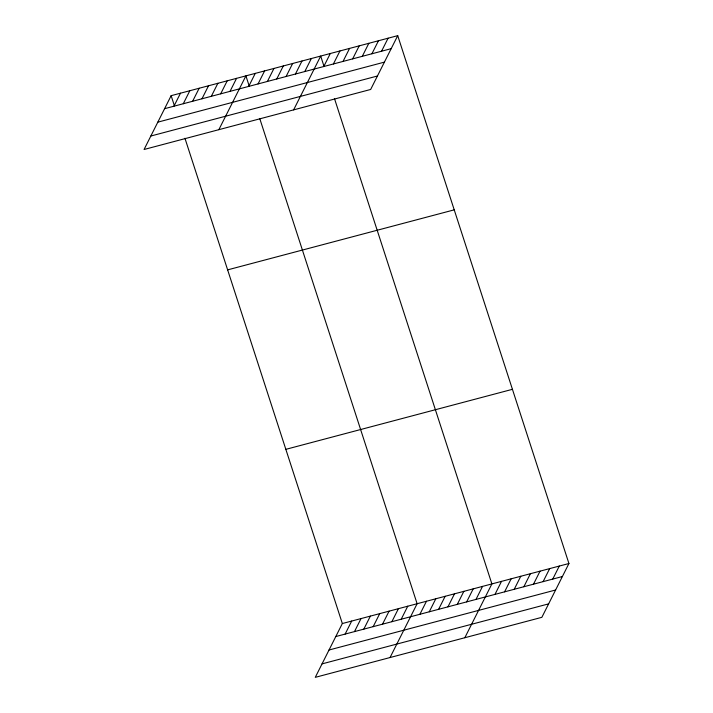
<?xml version="1.0" encoding="UTF-8"?>
<svg xmlns="http://www.w3.org/2000/svg" width="713" height="713" viewBox="0 0 713 713"><rect width="100%" height="100%" fill="white"/><g stroke="black" fill="none" stroke-linecap="round" stroke-linejoin="round"><path stroke-width="1.07" d="M171.138 95.676L144.071 149.489L370.662 89.464L397.729 35.65L171.138 95.676L174.275 105.346M173.936 106.219L180.487 93.198M183.286 103.742L189.827 90.72M192.626 101.264L199.177 88.243M201.975 98.786L208.526 85.765M211.324 96.308L217.875 83.296M220.673 93.84L227.215 80.819M230.014 91.362L236.564 78.341M218.846 129.677L245.914 75.863L249.051 85.542M248.712 86.407L255.263 73.386M258.061 83.929L264.603 70.917M267.402 81.46L273.952 68.439M276.751 78.983L283.302 65.961M286.1 76.505L292.651 63.484M295.449 74.027L301.991 61.006M304.79 71.55L311.34 58.537M293.622 109.873L320.69 56.06L323.827 65.739M323.773 66.523L330.315 53.511M333.399 63.974L339.949 50.953M343.033 61.425L349.575 48.404M352.659 58.876L359.209 45.855M362.293 56.318L368.835 43.306M371.919 53.769L378.469 40.748M381.553 51.22L388.095 38.199M184.943 138.251L342.338 623.536L315.271 677.35L541.862 617.324L568.929 563.511L397.729 35.65M345.137 634.08L351.687 621.059M354.486 631.602L361.028 618.581M363.826 629.124L370.377 616.103M373.175 626.647L379.726 613.635M382.524 624.178L389.075 611.157M391.874 621.7L398.415 608.679M401.214 619.223L407.765 606.202M390.047 657.546L417.114 603.724L259.719 118.447M419.912 614.267L426.463 601.255M429.262 611.799L435.803 598.777M438.602 609.321L445.153 596.3M447.951 606.843L454.502 593.822M457.3 604.366L463.851 591.344M466.65 601.888L473.191 588.876M475.99 599.419L482.541 586.398M464.823 637.734L491.89 583.92L334.495 98.635M494.974 594.392L501.515 581.371M504.599 591.835L511.15 578.822M514.233 589.286L520.775 576.264M523.859 586.737L530.41 573.715M533.493 584.188L540.035 571.166M543.119 581.63L549.67 568.617M552.753 579.081L559.295 566.06M164.587 108.688L391.179 48.671M157.814 122.155L384.414 62.129M150.844 136.023L377.435 76.006M227.634 269.87L454.226 209.845M285.842 449.342L512.433 389.316M342.338 623.536L568.929 563.511M335.787 636.557L562.379 576.532M329.014 650.015L555.614 589.999M322.044 663.883L548.636 603.866"/></g></svg>
